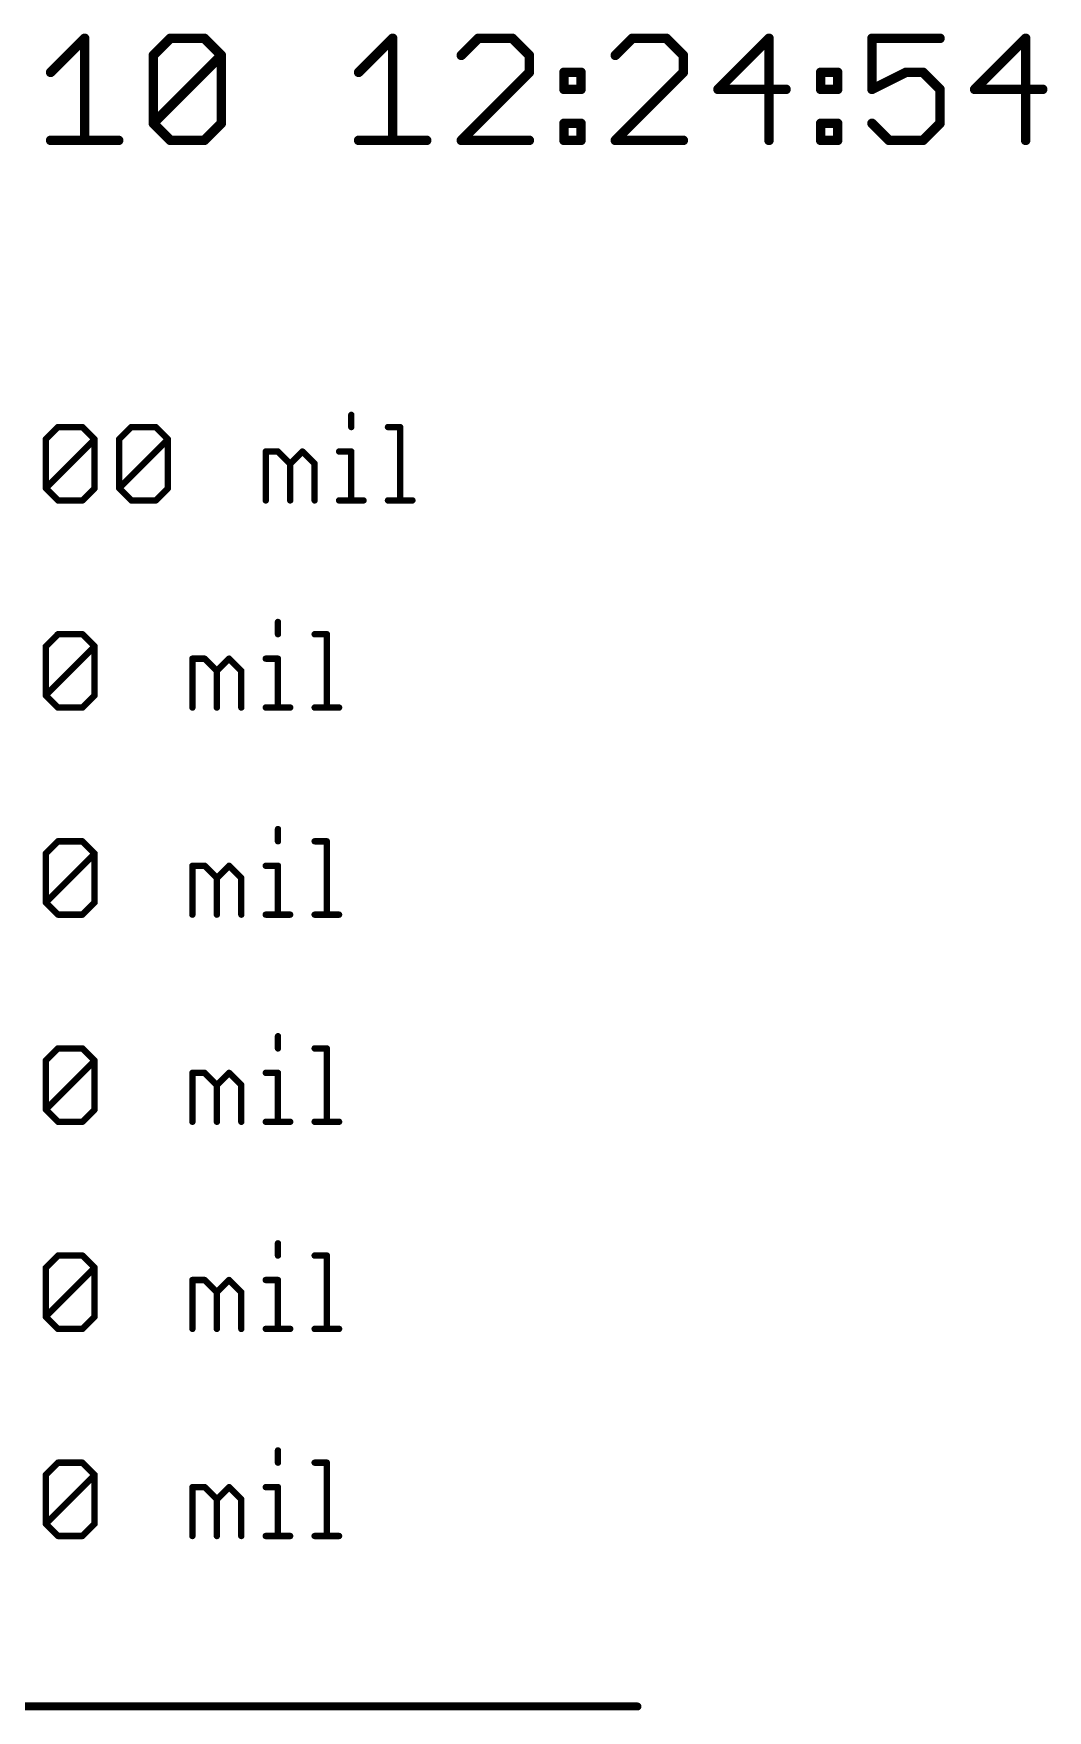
# Model space of a CAD drawing. Extents: x -1 to 118, y -20 to 95.
# Drawn here: x 101.68 to 117.85, y -0.27 to 26.47 of the extents above; entities that cross this region are included whole.
import ezdxf

# ---------------------------------------------------------------- set-up
doc = ezdxf.new("R2010")
doc.units = 0
doc.layers.add('144', color=253, linetype='CONTINUOUS')

msp = doc.modelspace()

# ---------------------------------------------------------------- linework, layer by layer
at = {"layer": '144'}
for points, const_width in [([(101.9536, 25.848), (102.4959, 26.3903)], 0.1524), ([(102.4959, 26.3903), (102.4959, 24.7634)], 0.1524), ([(103.5907, 26.1192), (103.8618, 26.3903)], 0.1524), ([(103.8618, 26.3903), (104.4041, 26.3903)], 0.1524), ([(104.4041, 26.3903), (104.6753, 26.1192)], 0.1524), ([(106.8649, 25.848), (107.4072, 26.3903)], 0.1524), ([(107.4072, 26.3903), (107.4072, 24.7634)], 0.1524), ([(108.7731, 26.3903), (108.502, 26.1192)], 0.1524), ([(109.3154, 26.3903), (108.7731, 26.3903)], 0.1524), ([(109.5866, 26.1192), (109.3154, 26.3903)], 0.1524), ([(111.2287, 26.3903), (110.9576, 26.1192)], 0.1524), ([(111.771, 26.3903), (111.2287, 26.3903)], 0.1524), ([(112.0422, 26.1192), (111.771, 26.3903)], 0.1524), ([(113.4081, 26.3903), (112.5947, 25.5768)], 0.1524), ([(113.4081, 24.7634), (113.4081, 26.3903)], 0.1524), ([(116.1349, 26.3903), (115.0503, 26.3903)], 0.1524), ([(115.0503, 26.3903), (115.0503, 25.5768)], 0.1524), ([(117.5008, 26.3903), (116.6874, 25.5768)], 0.1524), ([(117.5008, 24.7634), (117.5008, 26.3903)], 0.1524), ([(103.5907, 25.0345), (103.5907, 26.1192)], 0.1524), ([(103.5907, 25.0345), (104.6753, 26.1192)], 0.1524), ([(104.6753, 26.1192), (104.6753, 25.0345)], 0.1524), ([(109.5866, 25.848), (109.5866, 26.1192)], 0.1524), ([(112.0422, 25.848), (112.0422, 26.1192)], 0.1524), ([(108.502, 24.7634), (109.5866, 25.848)], 0.1524), ([(110.1391, 25.848), (110.4102, 25.848)], 0.1524), ([(110.1391, 25.5768), (110.1391, 25.848)], 0.1524), ([(110.4102, 25.848), (110.4102, 25.5768)], 0.1524), ([(110.9576, 24.7634), (112.0422, 25.848)], 0.1524), ([(114.2318, 25.848), (114.5029, 25.848)], 0.1524), ([(114.2318, 25.5768), (114.2318, 25.848)], 0.1524), ([(114.5029, 25.848), (114.5029, 25.5768)], 0.1524), ([(115.0503, 25.5768), (115.5926, 25.848)], 0.1524), ([(115.5926, 25.848), (115.8637, 25.848)], 0.1524), ([(115.8637, 25.848), (116.1349, 25.5768)], 0.1524), ([(110.4102, 25.5768), (110.1391, 25.5768)], 0.1524), ([(112.5947, 25.5768), (113.6793, 25.5768)], 0.1524), ([(114.5029, 25.5768), (114.2318, 25.5768)], 0.1524), ([(116.1349, 25.5768), (116.1349, 25.0345)], 0.1524), ([(116.6874, 25.5768), (117.772, 25.5768)], 0.1524), ([(103.8618, 24.7634), (103.5907, 25.0345)], 0.1524), ([(104.6753, 25.0345), (104.4041, 24.7634)], 0.1524), ([(110.1391, 25.0345), (110.4102, 25.0345)], 0.1524), ([(110.1391, 24.7634), (110.1391, 25.0345)], 0.1524), ([(110.4102, 25.0345), (110.4102, 24.7634)], 0.1524), ([(114.2318, 25.0345), (114.5029, 25.0345)], 0.1524), ([(114.2318, 24.7634), (114.2318, 25.0345)], 0.1524), ([(114.5029, 25.0345), (114.5029, 24.7634)], 0.1524), ([(115.3214, 24.7634), (115.0503, 25.0345)], 0.1524), ([(116.1349, 25.0345), (115.8637, 24.7634)], 0.1524), ([(101.9536, 24.7634), (103.0382, 24.7634)], 0.1524), ([(104.4041, 24.7634), (103.8618, 24.7634)], 0.1524), ([(106.8649, 24.7634), (107.9495, 24.7634)], 0.1524), ([(109.5866, 24.7634), (108.502, 24.7634)], 0.1524), ([(110.4102, 24.7634), (110.1391, 24.7634)], 0.1524), ([(112.0422, 24.7634), (110.9576, 24.7634)], 0.1524), ([(114.5029, 24.7634), (114.2318, 24.7634)], 0.1524), ([(115.8637, 24.7634), (115.3214, 24.7634)], 0.1524), ([(106.7478, 20.3872), (106.7478, 20.1923)], 0.1016), ([(101.8758, 19.9974), (102.0706, 20.1923)], 0.1016), ([(102.0706, 20.1923), (102.4604, 20.1923)], 0.1016), ([(102.4604, 20.1923), (102.6553, 19.9974)], 0.1016), ([(103.0451, 19.9974), (103.2399, 20.1923)], 0.1016), ([(103.2399, 20.1923), (103.6297, 20.1923)], 0.1016), ([(103.6297, 20.1923), (103.8246, 19.9974)], 0.1016), ([(107.3325, 20.1923), (107.5273, 20.1923)], 0.1016), ([(107.5273, 20.1923), (107.5273, 19.023)], 0.1016), ([(101.8758, 19.2178), (101.8758, 19.9974)], 0.1016), ([(101.8758, 19.2178), (102.6553, 19.9974)], 0.1016), ([(102.6553, 19.9974), (102.6553, 19.2178)], 0.1016), ([(103.0451, 19.2178), (103.0451, 19.9974)], 0.1016), ([(103.0451, 19.2178), (103.8246, 19.9974)], 0.1016), ([(103.8246, 19.9974), (103.8246, 19.2178)], 0.1016), ([(105.3837, 19.023), (105.3837, 19.8025)], 0.1016), ([(105.3837, 19.8025), (105.5785, 19.8025)], 0.1016), ([(105.5785, 19.8025), (105.7734, 19.6076)], 0.1016), ([(105.7734, 19.6076), (105.9683, 19.8025)], 0.1016), ([(105.9683, 19.8025), (106.1632, 19.6076)], 0.1016), ([(106.553, 19.8025), (106.7478, 19.8025)], 0.1016), ([(106.7478, 19.8025), (106.7478, 19.023)], 0.1016), ([(105.7734, 19.6076), (105.7734, 19.023)], 0.1016), ([(106.1632, 19.6076), (106.1632, 19.023)], 0.1016), ([(102.0706, 19.023), (101.8758, 19.2178)], 0.1016), ([(102.6553, 19.2178), (102.4604, 19.023)], 0.1016), ([(103.2399, 19.023), (103.0451, 19.2178)], 0.1016), ([(103.8246, 19.2178), (103.6297, 19.023)], 0.1016), ([(102.4604, 19.023), (102.0706, 19.023)], 0.1016), ([(103.6297, 19.023), (103.2399, 19.023)], 0.1016), ([(106.553, 19.023), (106.9427, 19.023)], 0.1016), ([(107.3325, 19.023), (107.7222, 19.023)], 0.1016), ([(105.5785, 17.0852), (105.5785, 16.8903)], 0.1016), ([(101.8758, 16.6954), (102.0706, 16.8903)], 0.1016), ([(102.0706, 16.8903), (102.4604, 16.8903)], 0.1016), ([(102.4604, 16.8903), (102.6553, 16.6954)], 0.1016), ([(106.1632, 16.8903), (106.358, 16.8903)], 0.1016), ([(106.358, 16.8903), (106.358, 15.721)], 0.1016), ([(101.8758, 15.9158), (101.8758, 16.6954)], 0.1016), ([(101.8758, 15.9158), (102.6553, 16.6954)], 0.1016), ([(102.6553, 16.6954), (102.6553, 15.9158)], 0.1016), ([(104.2144, 15.721), (104.2144, 16.5005)], 0.1016), ([(104.2144, 16.5005), (104.4092, 16.5005)], 0.1016), ([(104.4092, 16.5005), (104.6041, 16.3056)], 0.1016), ([(104.6041, 16.3056), (104.799, 16.5005)], 0.1016), ([(104.6041, 16.3056), (104.6041, 15.721)], 0.1016), ([(104.799, 16.5005), (104.9939, 16.3056)], 0.1016), ([(104.9939, 16.3056), (104.9939, 15.721)], 0.1016), ([(105.3837, 16.5005), (105.5785, 16.5005)], 0.1016), ([(105.5785, 16.5005), (105.5785, 15.721)], 0.1016), ([(102.0706, 15.721), (101.8758, 15.9158)], 0.1016), ([(102.6553, 15.9158), (102.4604, 15.721)], 0.1016), ([(102.4604, 15.721), (102.0706, 15.721)], 0.1016), ([(105.3837, 15.721), (105.7734, 15.721)], 0.1016), ([(106.1632, 15.721), (106.5529, 15.721)], 0.1016), ([(101.8758, 13.3934), (102.0706, 13.5883)], 0.1016), ([(102.0706, 13.5883), (102.4604, 13.5883)], 0.1016), ([(102.4604, 13.5883), (102.6553, 13.3934)], 0.1016), ([(105.5785, 13.7832), (105.5785, 13.5883)], 0.1016), ([(106.1632, 13.5883), (106.358, 13.5883)], 0.1016), ([(106.358, 13.5883), (106.358, 12.419)], 0.1016), ([(101.8758, 12.6138), (101.8758, 13.3934)], 0.1016), ([(101.8758, 12.6138), (102.6553, 13.3934)], 0.1016), ([(102.6553, 13.3934), (102.6553, 12.6138)], 0.1016), ([(104.2144, 12.419), (104.2144, 13.1985)], 0.1016), ([(104.2144, 13.1985), (104.4092, 13.1985)], 0.1016), ([(104.4092, 13.1985), (104.6041, 13.0036)], 0.1016), ([(104.6041, 13.0036), (104.799, 13.1985)], 0.1016), ([(104.799, 13.1985), (104.9939, 13.0036)], 0.1016), ([(105.3837, 13.1985), (105.5785, 13.1985)], 0.1016), ([(105.5785, 13.1985), (105.5785, 12.419)], 0.1016), ([(104.6041, 13.0036), (104.6041, 12.419)], 0.1016), ([(104.9939, 13.0036), (104.9939, 12.419)], 0.1016), ([(102.0706, 12.419), (101.8758, 12.6138)], 0.1016), ([(102.6553, 12.6138), (102.4604, 12.419)], 0.1016), ([(102.4604, 12.419), (102.0706, 12.419)], 0.1016), ([(105.3837, 12.419), (105.7734, 12.419)], 0.1016), ([(106.1632, 12.419), (106.5529, 12.419)], 0.1016), ([(105.5785, 10.4812), (105.5785, 10.2863)], 0.1016), ([(101.8758, 10.0914), (102.0706, 10.2863)], 0.1016), ([(102.0706, 10.2863), (102.4604, 10.2863)], 0.1016), ([(102.4604, 10.2863), (102.6553, 10.0914)], 0.1016), ([(106.1632, 10.2863), (106.358, 10.2863)], 0.1016), ([(106.358, 10.2863), (106.358, 9.117)], 0.1016), ([(101.8758, 9.3118), (101.8758, 10.0914)], 0.1016), ([(101.8758, 9.3118), (102.6553, 10.0914)], 0.1016), ([(102.6553, 10.0914), (102.6553, 9.3118)], 0.1016), ([(104.2144, 9.117), (104.2144, 9.8965)], 0.1016), ([(104.2144, 9.8965), (104.4092, 9.8965)], 0.1016), ([(104.4092, 9.8965), (104.6041, 9.7016)], 0.1016), ([(104.6041, 9.7016), (104.799, 9.8965)], 0.1016), ([(104.799, 9.8965), (104.9939, 9.7016)], 0.1016), ([(105.3837, 9.8965), (105.5785, 9.8965)], 0.1016), ([(105.5785, 9.8965), (105.5785, 9.117)], 0.1016), ([(104.6041, 9.7016), (104.6041, 9.117)], 0.1016), ([(104.9939, 9.7016), (104.9939, 9.117)], 0.1016), ([(102.0706, 9.117), (101.8758, 9.3118)], 0.1016), ([(102.6553, 9.3118), (102.4604, 9.117)], 0.1016), ([(102.4604, 9.117), (102.0706, 9.117)], 0.1016), ([(105.3837, 9.117), (105.7734, 9.117)], 0.1016), ([(106.1632, 9.117), (106.5529, 9.117)], 0.1016), ([(105.5785, 7.1792), (105.5785, 6.9843)], 0.1016), ([(101.8758, 6.7894), (102.0706, 6.9843)], 0.1016), ([(102.0706, 6.9843), (102.4604, 6.9843)], 0.1016), ([(102.4604, 6.9843), (102.6553, 6.7894)], 0.1016), ([(106.1632, 6.9843), (106.358, 6.9843)], 0.1016), ([(106.358, 6.9843), (106.358, 5.815)], 0.1016), ([(101.8758, 6.0098), (101.8758, 6.7894)], 0.1016), ([(101.8758, 6.0098), (102.6553, 6.7894)], 0.1016), ([(102.6553, 6.7894), (102.6553, 6.0098)], 0.1016), ([(104.2144, 5.815), (104.2144, 6.5945)], 0.1016), ([(104.2144, 6.5945), (104.4092, 6.5945)], 0.1016), ([(104.4092, 6.5945), (104.6041, 6.3996)], 0.1016), ([(104.6041, 6.3996), (104.799, 6.5945)], 0.1016), ([(104.6041, 6.3996), (104.6041, 5.815)], 0.1016), ([(104.799, 6.5945), (104.9939, 6.3996)], 0.1016), ([(104.9939, 6.3996), (104.9939, 5.815)], 0.1016), ([(105.3837, 6.5945), (105.5785, 6.5945)], 0.1016), ([(105.5785, 6.5945), (105.5785, 5.815)], 0.1016), ([(102.0706, 5.815), (101.8758, 6.0098)], 0.1016), ([(102.6553, 6.0098), (102.4604, 5.815)], 0.1016), ([(102.4604, 5.815), (102.0706, 5.815)], 0.1016), ([(105.3837, 5.815), (105.7734, 5.815)], 0.1016), ([(106.1632, 5.815), (106.5529, 5.815)], 0.1016), ([(105.5785, 3.8772), (105.5785, 3.6823)], 0.1016), ([(101.8758, 3.4874), (102.0706, 3.6823)], 0.1016), ([(101.8758, 2.7078), (101.8758, 3.4874)], 0.1016), ([(101.8758, 2.7078), (102.6553, 3.4874)], 0.1016), ([(102.0706, 3.6823), (102.4604, 3.6823)], 0.1016), ([(102.4604, 3.6823), (102.6553, 3.4874)], 0.1016), ([(102.6553, 3.4874), (102.6553, 2.7078)], 0.1016), ([(106.1632, 3.6823), (106.358, 3.6823)], 0.1016), ([(106.358, 3.6823), (106.358, 2.513)], 0.1016), ([(104.2144, 2.513), (104.2144, 3.2925)], 0.1016), ([(104.2144, 3.2925), (104.4092, 3.2925)], 0.1016), ([(104.4092, 3.2925), (104.6041, 3.0976)], 0.1016), ([(104.6041, 3.0976), (104.799, 3.2925)], 0.1016), ([(104.799, 3.2925), (104.9939, 3.0976)], 0.1016), ([(105.3837, 3.2925), (105.5785, 3.2925)], 0.1016), ([(105.5785, 3.2925), (105.5785, 2.513)], 0.1016), ([(104.6041, 3.0976), (104.6041, 2.513)], 0.1016), ([(104.9939, 3.0976), (104.9939, 2.513)], 0.1016), ([(102.0706, 2.513), (101.8758, 2.7078)], 0.1016), ([(102.6553, 2.7078), (102.4604, 2.513)], 0.1016), ([(102.4604, 2.513), (102.0706, 2.513)], 0.1016), ([(105.3837, 2.513), (105.7734, 2.513)], 0.1016), ([(106.1632, 2.513), (106.5529, 2.513)], 0.1016), ([(76.7663, -0.2048), (111.3103, -0.2048)], 0.127)]:
    msp.add_lwpolyline(points, dxfattribs=dict(at, const_width=const_width))
for points, const_width in [([(102.534, 26.3903, 1), (102.4578, 26.3903)], 0.0762), ([(102.5228, 26.3634, 1), (102.469, 26.4172)], 0.0762), ([(103.8618, 26.4284, 1), (103.8618, 26.3522)], 0.0762), ([(103.8887, 26.3634, 1), (103.8349, 26.4172)], 0.0762), ([(104.431, 26.4172, 1), (104.3772, 26.3634)], 0.0762), ([(104.4041, 26.3522, 1), (104.4041, 26.4284)], 0.0762), ([(107.4453, 26.3903, 1), (107.3691, 26.3903)], 0.0762), ([(107.4341, 26.3634, 1), (107.3803, 26.4172)], 0.0762), ([(108.7731, 26.4284, 1), (108.7731, 26.3522)], 0.0762), ([(108.8, 26.3634, 1), (108.7462, 26.4172)], 0.0762), ([(109.3423, 26.4172, 1), (109.2885, 26.3634)], 0.0762), ([(109.3154, 26.3522, 1), (109.3154, 26.4284)], 0.0762), ([(111.2287, 26.4284, 1), (111.2287, 26.3522)], 0.0762), ([(111.2556, 26.3634, 1), (111.2018, 26.4172)], 0.0762), ([(111.7979, 26.4172, 1), (111.7441, 26.3634)], 0.0762), ([(111.771, 26.3522, 1), (111.771, 26.4284)], 0.0762), ([(113.4462, 26.3903, 1), (113.37, 26.3903)], 0.0762), ([(113.435, 26.3634, 1), (113.3812, 26.4172)], 0.0762), ([(115.0503, 26.4284, 1), (115.0503, 26.3522)], 0.0762), ([(115.0884, 26.3903, 1), (115.0122, 26.3903)], 0.0762), ([(116.1349, 26.3522, 1), (116.1349, 26.4284)], 0.0762), ([(117.5389, 26.3903, 1), (117.4627, 26.3903)], 0.0762), ([(117.5277, 26.3634, 1), (117.4739, 26.4172)], 0.0762), ([(103.6288, 26.1192, 1), (103.5526, 26.1192)], 0.0762), ([(103.5638, 26.1461, 1), (103.6176, 26.0923)], 0.0762), ([(104.7134, 26.1192, 1), (104.6372, 26.1192)], 0.0762), ([(104.7022, 26.0923, 1), (104.6484, 26.1461)], 0.0762), ([(104.6484, 26.0923, 1), (104.7022, 26.1461)], 0.0762), ([(108.4751, 26.1461, 1), (108.5289, 26.0923)], 0.0762), ([(109.6247, 26.1192, 1), (109.5485, 26.1192)], 0.0762), ([(109.5597, 26.0923, 1), (109.6135, 26.1461)], 0.0762), ([(110.9307, 26.1461, 1), (110.9845, 26.0923)], 0.0762), ([(112.0803, 26.1192, 1), (112.0041, 26.1192)], 0.0762), ([(112.0153, 26.0923, 1), (112.0691, 26.1461)], 0.0762), ([(101.9267, 25.8749, 1), (101.9805, 25.8211)], 0.0762), ([(106.838, 25.8749, 1), (106.8918, 25.8211)], 0.0762), ([(109.5485, 25.848, 1), (109.6247, 25.848)], 0.0762), ([(109.6135, 25.8211, 1), (109.5597, 25.8749)], 0.0762), ([(110.1391, 25.8861, 1), (110.1391, 25.8099)], 0.0762), ([(110.1772, 25.848, 1), (110.101, 25.848)], 0.0762), ([(110.4483, 25.848, 1), (110.3721, 25.848)], 0.0762), ([(110.4102, 25.8099, 1), (110.4102, 25.8861)], 0.0762), ([(112.0041, 25.848, 1), (112.0803, 25.848)], 0.0762), ([(112.0691, 25.8211, 1), (112.0153, 25.8749)], 0.0762), ([(114.2318, 25.8861, 1), (114.2318, 25.8099)], 0.0762), ([(114.2699, 25.848, 1), (114.1937, 25.848)], 0.0762), ([(114.541, 25.848, 1), (114.4648, 25.848)], 0.0762), ([(114.5029, 25.8099, 1), (114.5029, 25.8861)], 0.0762), ([(115.5926, 25.8861, 1), (115.5926, 25.8099)], 0.0762), ([(115.6096, 25.8139, 1), (115.5756, 25.8821)], 0.0762), ([(115.8906, 25.8749, 1), (115.8368, 25.8211)], 0.0762), ([(115.8637, 25.8099, 1), (115.8637, 25.8861)], 0.0762), ([(110.1391, 25.6149, 1), (110.1391, 25.5387)], 0.0762), ([(110.101, 25.5768, 1), (110.1772, 25.5768)], 0.0762), ([(110.3721, 25.5768, 1), (110.4483, 25.5768)], 0.0762), ([(110.4102, 25.5387, 1), (110.4102, 25.6149)], 0.0762), ([(112.5947, 25.6149, 1), (112.5947, 25.5387)], 0.0762), ([(112.5678, 25.6037, 1), (112.6216, 25.5499)], 0.0762), ([(113.6793, 25.5387, 1), (113.6793, 25.6149)], 0.0762), ([(114.2318, 25.6149, 1), (114.2318, 25.5387)], 0.0762), ([(114.1937, 25.5768, 1), (114.2699, 25.5768)], 0.0762), ([(114.4648, 25.5768, 1), (114.541, 25.5768)], 0.0762), ([(114.5029, 25.5387, 1), (114.5029, 25.6149)], 0.0762), ([(115.0333, 25.6109, 1), (115.0673, 25.5427)], 0.0762), ([(115.0122, 25.5768, 1), (115.0884, 25.5768)], 0.0762), ([(116.173, 25.5768, 1), (116.0968, 25.5768)], 0.0762), ([(116.108, 25.5499, 1), (116.1618, 25.6037)], 0.0762), ([(116.6874, 25.6149, 1), (116.6874, 25.5387)], 0.0762), ([(116.6605, 25.6037, 1), (116.7143, 25.5499)], 0.0762), ([(117.772, 25.5387, 1), (117.772, 25.6149)], 0.0762), ([(103.5526, 25.0345, 1), (103.6288, 25.0345)], 0.0762), ([(103.6176, 25.0614, 1), (103.5638, 25.0076)], 0.0762), ([(103.5638, 25.0614, 1), (103.6176, 25.0076)], 0.0762), ([(104.6372, 25.0345, 1), (104.7134, 25.0345)], 0.0762), ([(104.7022, 25.0076, 1), (104.6484, 25.0614)], 0.0762), ([(110.1391, 25.0726, 1), (110.1391, 24.9964)], 0.0762), ([(110.1772, 25.0345, 1), (110.101, 25.0345)], 0.0762), ([(110.4483, 25.0345, 1), (110.3721, 25.0345)], 0.0762), ([(110.4102, 24.9964, 1), (110.4102, 25.0726)], 0.0762), ([(114.2318, 25.0726, 1), (114.2318, 24.9964)], 0.0762), ([(114.2699, 25.0345, 1), (114.1937, 25.0345)], 0.0762), ([(114.541, 25.0345, 1), (114.4648, 25.0345)], 0.0762), ([(114.5029, 24.9964, 1), (114.5029, 25.0726)], 0.0762), ([(115.0772, 25.0614, 1), (115.0234, 25.0076)], 0.0762), ([(116.0968, 25.0345, 1), (116.173, 25.0345)], 0.0762), ([(116.1618, 25.0076, 1), (116.108, 25.0614)], 0.0762), ([(101.9536, 24.8015, 1), (101.9536, 24.7253)], 0.0762), ([(102.4578, 24.7634, 1), (102.534, 24.7634)], 0.0762), ([(103.0382, 24.7253, 1), (103.0382, 24.8015)], 0.0762), ([(103.8618, 24.8015, 1), (103.8618, 24.7253)], 0.0762), ([(103.8349, 24.7365, 1), (103.8887, 24.7903)], 0.0762), ([(104.3772, 24.7903, 1), (104.431, 24.7365)], 0.0762), ([(104.4041, 24.7253, 1), (104.4041, 24.8015)], 0.0762), ([(106.8649, 24.8015, 1), (106.8649, 24.7253)], 0.0762), ([(107.3691, 24.7634, 1), (107.4453, 24.7634)], 0.0762), ([(107.9495, 24.7253, 1), (107.9495, 24.8015)], 0.0762), ([(108.502, 24.8015, 1), (108.502, 24.7253)], 0.0762), ([(108.4751, 24.7903, 1), (108.5289, 24.7365)], 0.0762), ([(109.5866, 24.7253, 1), (109.5866, 24.8015)], 0.0762), ([(110.1391, 24.8015, 1), (110.1391, 24.7253)], 0.0762), ([(110.101, 24.7634, 1), (110.1772, 24.7634)], 0.0762), ([(110.3721, 24.7634, 1), (110.4483, 24.7634)], 0.0762), ([(110.4102, 24.7253, 1), (110.4102, 24.8015)], 0.0762), ([(110.9576, 24.8015, 1), (110.9576, 24.7253)], 0.0762), ([(110.9307, 24.7903, 1), (110.9845, 24.7365)], 0.0762), ([(112.0422, 24.7253, 1), (112.0422, 24.8015)], 0.0762), ([(113.37, 24.7634, 1), (113.4462, 24.7634)], 0.0762), ([(114.2318, 24.8015, 1), (114.2318, 24.7253)], 0.0762), ([(114.1937, 24.7634, 1), (114.2699, 24.7634)], 0.0762), ([(114.4648, 24.7634, 1), (114.541, 24.7634)], 0.0762), ([(114.5029, 24.7253, 1), (114.5029, 24.8015)], 0.0762), ([(115.3214, 24.8015, 1), (115.3214, 24.7253)], 0.0762), ([(115.2945, 24.7365, 1), (115.3483, 24.7903)], 0.0762), ([(115.8368, 24.7903, 1), (115.8906, 24.7365)], 0.0762), ([(115.8637, 24.7253, 1), (115.8637, 24.8015)], 0.0762), ([(117.4627, 24.7634, 1), (117.5389, 24.7634)], 0.0762), ([(106.7732, 20.3872, 1), (106.7224, 20.3872)], 0.0508), ([(102.0706, 20.2177, 1), (102.0706, 20.1669)], 0.0508), ([(102.0886, 20.1743, 1), (102.0526, 20.2103)], 0.0508), ([(102.4784, 20.2103, 1), (102.4424, 20.1743)], 0.0508), ([(102.4604, 20.1669, 1), (102.4604, 20.2177)], 0.0508), ([(103.2399, 20.2177, 1), (103.2399, 20.1669)], 0.0508), ([(103.2579, 20.1743, 1), (103.2219, 20.2103)], 0.0508), ([(103.6477, 20.2103, 1), (103.6117, 20.1743)], 0.0508), ([(103.6297, 20.1669, 1), (103.6297, 20.2177)], 0.0508), ([(106.7224, 20.1923, 1), (106.7732, 20.1923)], 0.0508), ([(107.3325, 20.2177, 1), (107.3325, 20.1669)], 0.0508), ([(107.5527, 20.1923, 1), (107.5019, 20.1923)], 0.0508), ([(107.5273, 20.1669, 1), (107.5273, 20.2177)], 0.0508), ([(101.8578, 20.0154, 1), (101.8938, 19.9794)], 0.0508), ([(101.9012, 19.9974, 1), (101.8504, 19.9974)], 0.0508), ([(102.6807, 19.9974, 1), (102.6299, 19.9974)], 0.0508), ([(102.6733, 19.9794, 1), (102.6373, 20.0154)], 0.0508), ([(102.6373, 19.9794, 1), (102.6733, 20.0154)], 0.0508), ([(103.0271, 20.0154, 1), (103.0631, 19.9794)], 0.0508), ([(103.0705, 19.9974, 1), (103.0197, 19.9974)], 0.0508), ([(103.85, 19.9974, 1), (103.7992, 19.9974)], 0.0508), ([(103.8426, 19.9794, 1), (103.8066, 20.0154)], 0.0508), ([(103.8066, 19.9794, 1), (103.8426, 20.0154)], 0.0508), ([(105.4091, 19.8025, 1), (105.3583, 19.8025)], 0.0508), ([(105.3837, 19.8279, 1), (105.3837, 19.7771)], 0.0508), ([(105.5965, 19.8205, 1), (105.5605, 19.7845)], 0.0508), ([(105.5785, 19.7771, 1), (105.5785, 19.8279)], 0.0508), ([(105.9863, 19.8205, 1), (105.9503, 19.7845)], 0.0508), ([(105.9863, 19.7845, 1), (105.9503, 19.8205)], 0.0508), ([(106.553, 19.8279, 1), (106.553, 19.7771)], 0.0508), ([(106.7732, 19.8025, 1), (106.7224, 19.8025)], 0.0508), ([(106.7478, 19.7771, 1), (106.7478, 19.8279)], 0.0508), ([(105.7554, 19.6256, 1), (105.7914, 19.5896)], 0.0508), ([(105.7988, 19.6076, 1), (105.748, 19.6076)], 0.0508), ([(105.7554, 19.5896, 1), (105.7914, 19.6256)], 0.0508), ([(106.1886, 19.6076, 1), (106.1378, 19.6076)], 0.0508), ([(106.1452, 19.5896, 1), (106.1812, 19.6256)], 0.0508), ([(101.8938, 19.2358, 1), (101.8578, 19.1998)], 0.0508), ([(101.8578, 19.2358, 1), (101.8938, 19.1998)], 0.0508), ([(102.6733, 19.1998, 1), (102.6373, 19.2358)], 0.0508), ([(103.0631, 19.2358, 1), (103.0271, 19.1998)], 0.0508), ([(103.0271, 19.2358, 1), (103.0631, 19.1998)], 0.0508), ([(103.8426, 19.1998, 1), (103.8066, 19.2358)], 0.0508), ([(101.8504, 19.2178, 1), (101.9012, 19.2178)], 0.0508), ([(102.0706, 19.0484, 1), (102.0706, 18.9976)], 0.0508), ([(102.0526, 19.005, 1), (102.0886, 19.041)], 0.0508), ([(102.4424, 19.041, 1), (102.4784, 19.005)], 0.0508), ([(102.4604, 18.9976, 1), (102.4604, 19.0484)], 0.0508), ([(102.6299, 19.2178, 1), (102.6807, 19.2178)], 0.0508), ([(103.0197, 19.2178, 1), (103.0705, 19.2178)], 0.0508), ([(103.2399, 19.0484, 1), (103.2399, 18.9976)], 0.0508), ([(103.2219, 19.005, 1), (103.2579, 19.041)], 0.0508), ([(103.6117, 19.041, 1), (103.6477, 19.005)], 0.0508), ([(103.6297, 18.9976, 1), (103.6297, 19.0484)], 0.0508), ([(103.7992, 19.2178, 1), (103.85, 19.2178)], 0.0508), ([(105.3583, 19.023, 1), (105.4091, 19.023)], 0.0508), ([(105.748, 19.023, 1), (105.7988, 19.023)], 0.0508), ([(106.1378, 19.023, 1), (106.1886, 19.023)], 0.0508), ([(106.553, 19.0484, 1), (106.553, 18.9976)], 0.0508), ([(106.7224, 19.023, 1), (106.7732, 19.023)], 0.0508), ([(106.9427, 18.9976, 1), (106.9427, 19.0484)], 0.0508), ([(107.3325, 19.0484, 1), (107.3325, 18.9976)], 0.0508), ([(107.5019, 19.023, 1), (107.5527, 19.023)], 0.0508), ([(107.7222, 18.9976, 1), (107.7222, 19.0484)], 0.0508), ([(105.6039, 17.0852, 1), (105.5531, 17.0852)], 0.0508), ([(102.0706, 16.9157, 1), (102.0706, 16.8649)], 0.0508), ([(102.0886, 16.8723, 1), (102.0526, 16.9083)], 0.0508), ([(102.4784, 16.9083, 1), (102.4424, 16.8723)], 0.0508), ([(102.4604, 16.8649, 1), (102.4604, 16.9157)], 0.0508), ([(105.5531, 16.8903, 1), (105.6039, 16.8903)], 0.0508), ([(106.1632, 16.9157, 1), (106.1632, 16.8649)], 0.0508), ([(106.3834, 16.8903, 1), (106.3326, 16.8903)], 0.0508), ([(106.358, 16.8649, 1), (106.358, 16.9157)], 0.0508), ([(101.8578, 16.7134, 1), (101.8938, 16.6774)], 0.0508), ([(101.9012, 16.6954, 1), (101.8504, 16.6954)], 0.0508), ([(102.6807, 16.6954, 1), (102.6299, 16.6954)], 0.0508), ([(102.6733, 16.6774, 1), (102.6373, 16.7134)], 0.0508), ([(102.6373, 16.6774, 1), (102.6733, 16.7134)], 0.0508), ([(104.2398, 16.5005, 1), (104.189, 16.5005)], 0.0508), ([(104.2144, 16.5259, 1), (104.2144, 16.4751)], 0.0508), ([(104.4272, 16.5185, 1), (104.3912, 16.4825)], 0.0508), ([(104.4092, 16.4751, 1), (104.4092, 16.5259)], 0.0508), ([(104.5861, 16.3236, 1), (104.6221, 16.2876)], 0.0508), ([(104.6295, 16.3056, 1), (104.5787, 16.3056)], 0.0508), ([(104.5861, 16.2876, 1), (104.6221, 16.3236)], 0.0508), ([(104.817, 16.5185, 1), (104.781, 16.4825)], 0.0508), ([(104.817, 16.4825, 1), (104.781, 16.5185)], 0.0508), ([(105.0193, 16.3056, 1), (104.9685, 16.3056)], 0.0508), ([(104.9759, 16.2876, 1), (105.0119, 16.3236)], 0.0508), ([(105.3837, 16.5259, 1), (105.3837, 16.4751)], 0.0508), ([(105.6039, 16.5005, 1), (105.5531, 16.5005)], 0.0508), ([(105.5785, 16.4751, 1), (105.5785, 16.5259)], 0.0508), ([(101.8938, 15.9338, 1), (101.8578, 15.8978)], 0.0508), ([(101.8578, 15.9338, 1), (101.8938, 15.8978)], 0.0508), ([(101.8504, 15.9158, 1), (101.9012, 15.9158)], 0.0508), ([(102.6299, 15.9158, 1), (102.6807, 15.9158)], 0.0508), ([(102.6733, 15.8978, 1), (102.6373, 15.9338)], 0.0508), ([(102.0706, 15.7464, 1), (102.0706, 15.6956)], 0.0508), ([(102.0526, 15.703, 1), (102.0886, 15.739)], 0.0508), ([(102.4424, 15.739, 1), (102.4784, 15.703)], 0.0508), ([(102.4604, 15.6956, 1), (102.4604, 15.7464)], 0.0508), ([(104.189, 15.721, 1), (104.2398, 15.721)], 0.0508), ([(104.5787, 15.721, 1), (104.6295, 15.721)], 0.0508), ([(104.9685, 15.721, 1), (105.0193, 15.721)], 0.0508), ([(105.3837, 15.7464, 1), (105.3837, 15.6956)], 0.0508), ([(105.5531, 15.721, 1), (105.6039, 15.721)], 0.0508), ([(105.7734, 15.6956, 1), (105.7734, 15.7464)], 0.0508), ([(106.1632, 15.7464, 1), (106.1632, 15.6956)], 0.0508), ([(106.3326, 15.721, 1), (106.3834, 15.721)], 0.0508), ([(106.5529, 15.6956, 1), (106.5529, 15.7464)], 0.0508), ([(102.0706, 13.6137, 1), (102.0706, 13.5629)], 0.0508), ([(102.0886, 13.5703, 1), (102.0526, 13.6063)], 0.0508), ([(102.4784, 13.6063, 1), (102.4424, 13.5703)], 0.0508), ([(102.4604, 13.5629, 1), (102.4604, 13.6137)], 0.0508), ([(105.6039, 13.7832, 1), (105.5531, 13.7832)], 0.0508), ([(106.1632, 13.6137, 1), (106.1632, 13.5629)], 0.0508), ([(106.3834, 13.5883, 1), (106.3326, 13.5883)], 0.0508), ([(106.358, 13.5629, 1), (106.358, 13.6137)], 0.0508), ([(101.8578, 13.4114, 1), (101.8938, 13.3754)], 0.0508), ([(101.9012, 13.3934, 1), (101.8504, 13.3934)], 0.0508), ([(102.6807, 13.3934, 1), (102.6299, 13.3934)], 0.0508), ([(102.6733, 13.3754, 1), (102.6373, 13.4114)], 0.0508), ([(102.6373, 13.3754, 1), (102.6733, 13.4114)], 0.0508), ([(105.5531, 13.5883, 1), (105.6039, 13.5883)], 0.0508), ([(104.2398, 13.1985, 1), (104.189, 13.1985)], 0.0508), ([(104.2144, 13.2239, 1), (104.2144, 13.1731)], 0.0508), ([(104.4272, 13.2165, 1), (104.3912, 13.1805)], 0.0508), ([(104.4092, 13.1731, 1), (104.4092, 13.2239)], 0.0508), ([(104.817, 13.2165, 1), (104.781, 13.1805)], 0.0508), ([(104.817, 13.1805, 1), (104.781, 13.2165)], 0.0508), ([(105.3837, 13.2239, 1), (105.3837, 13.1731)], 0.0508), ([(105.6039, 13.1985, 1), (105.5531, 13.1985)], 0.0508), ([(105.5785, 13.1731, 1), (105.5785, 13.2239)], 0.0508), ([(104.5861, 13.0216, 1), (104.6221, 12.9856)], 0.0508), ([(104.6295, 13.0036, 1), (104.5787, 13.0036)], 0.0508), ([(104.5861, 12.9856, 1), (104.6221, 13.0216)], 0.0508), ([(105.0193, 13.0036, 1), (104.9685, 13.0036)], 0.0508), ([(104.9759, 12.9856, 1), (105.0119, 13.0216)], 0.0508), ([(101.8938, 12.6318, 1), (101.8578, 12.5958)], 0.0508), ([(101.8578, 12.6318, 1), (101.8938, 12.5958)], 0.0508), ([(101.8504, 12.6138, 1), (101.9012, 12.6138)], 0.0508), ([(102.6299, 12.6138, 1), (102.6807, 12.6138)], 0.0508), ([(102.6733, 12.5958, 1), (102.6373, 12.6318)], 0.0508), ([(102.0706, 12.4444, 1), (102.0706, 12.3936)], 0.0508), ([(102.0526, 12.401, 1), (102.0886, 12.437)], 0.0508), ([(102.4424, 12.437, 1), (102.4784, 12.401)], 0.0508), ([(102.4604, 12.3936, 1), (102.4604, 12.4444)], 0.0508), ([(104.189, 12.419, 1), (104.2398, 12.419)], 0.0508), ([(104.5787, 12.419, 1), (104.6295, 12.419)], 0.0508), ([(104.9685, 12.419, 1), (105.0193, 12.419)], 0.0508), ([(105.3837, 12.4444, 1), (105.3837, 12.3936)], 0.0508), ([(105.5531, 12.419, 1), (105.6039, 12.419)], 0.0508), ([(105.7734, 12.3936, 1), (105.7734, 12.4444)], 0.0508), ([(106.1632, 12.4444, 1), (106.1632, 12.3936)], 0.0508), ([(106.3326, 12.419, 1), (106.3834, 12.419)], 0.0508), ([(106.5529, 12.3936, 1), (106.5529, 12.4444)], 0.0508), ([(105.6039, 10.4812, 1), (105.5531, 10.4812)], 0.0508), ([(102.0706, 10.3117, 1), (102.0706, 10.2609)], 0.0508), ([(102.0886, 10.2683, 1), (102.0526, 10.3043)], 0.0508), ([(102.4784, 10.3043, 1), (102.4424, 10.2683)], 0.0508), ([(102.4604, 10.2609, 1), (102.4604, 10.3117)], 0.0508), ([(105.5531, 10.2863, 1), (105.6039, 10.2863)], 0.0508), ([(106.1632, 10.3117, 1), (106.1632, 10.2609)], 0.0508), ([(106.3834, 10.2863, 1), (106.3326, 10.2863)], 0.0508), ([(106.358, 10.2609, 1), (106.358, 10.3117)], 0.0508), ([(101.8578, 10.1094, 1), (101.8938, 10.0734)], 0.0508), ([(101.9012, 10.0914, 1), (101.8504, 10.0914)], 0.0508), ([(102.6807, 10.0914, 1), (102.6299, 10.0914)], 0.0508), ([(102.6733, 10.0734, 1), (102.6373, 10.1094)], 0.0508), ([(102.6373, 10.0734, 1), (102.6733, 10.1094)], 0.0508), ([(104.2398, 9.8965, 1), (104.189, 9.8965)], 0.0508), ([(104.2144, 9.9219, 1), (104.2144, 9.8711)], 0.0508), ([(104.4272, 9.9145, 1), (104.3912, 9.8785)], 0.0508), ([(104.4092, 9.8711, 1), (104.4092, 9.9219)], 0.0508), ([(104.817, 9.9145, 1), (104.781, 9.8785)], 0.0508), ([(104.817, 9.8785, 1), (104.781, 9.9145)], 0.0508), ([(105.3837, 9.9219, 1), (105.3837, 9.8711)], 0.0508), ([(105.6039, 9.8965, 1), (105.5531, 9.8965)], 0.0508), ([(105.5785, 9.8711, 1), (105.5785, 9.9219)], 0.0508), ([(104.5861, 9.7196, 1), (104.6221, 9.6836)], 0.0508), ([(104.6295, 9.7016, 1), (104.5787, 9.7016)], 0.0508), ([(104.5861, 9.6836, 1), (104.6221, 9.7196)], 0.0508), ([(105.0193, 9.7016, 1), (104.9685, 9.7016)], 0.0508), ([(104.9759, 9.6836, 1), (105.0119, 9.7196)], 0.0508), ([(101.8938, 9.3298, 1), (101.8578, 9.2938)], 0.0508), ([(102.6733, 9.2938, 1), (102.6373, 9.3298)], 0.0508), ([(101.8578, 9.3298, 1), (101.8938, 9.2938)], 0.0508), ([(101.8504, 9.3118, 1), (101.9012, 9.3118)], 0.0508), ([(102.0706, 9.1424, 1), (102.0706, 9.0916)], 0.0508), ([(102.0526, 9.099, 1), (102.0886, 9.135)], 0.0508), ([(102.4424, 9.135, 1), (102.4784, 9.099)], 0.0508), ([(102.4604, 9.0916, 1), (102.4604, 9.1424)], 0.0508), ([(102.6299, 9.3118, 1), (102.6807, 9.3118)], 0.0508), ([(104.189, 9.117, 1), (104.2398, 9.117)], 0.0508), ([(104.5787, 9.117, 1), (104.6295, 9.117)], 0.0508), ([(104.9685, 9.117, 1), (105.0193, 9.117)], 0.0508), ([(105.3837, 9.1424, 1), (105.3837, 9.0916)], 0.0508), ([(105.5531, 9.117, 1), (105.6039, 9.117)], 0.0508), ([(105.7734, 9.0916, 1), (105.7734, 9.1424)], 0.0508), ([(106.1632, 9.1424, 1), (106.1632, 9.0916)], 0.0508), ([(106.3326, 9.117, 1), (106.3834, 9.117)], 0.0508), ([(106.5529, 9.0916, 1), (106.5529, 9.1424)], 0.0508), ([(105.6039, 7.1792, 1), (105.5531, 7.1792)], 0.0508), ([(102.0706, 7.0097, 1), (102.0706, 6.9589)], 0.0508), ([(102.0886, 6.9663, 1), (102.0526, 7.0023)], 0.0508), ([(102.4784, 7.0023, 1), (102.4424, 6.9663)], 0.0508), ([(102.4604, 6.9589, 1), (102.4604, 7.0097)], 0.0508), ([(105.5531, 6.9843, 1), (105.6039, 6.9843)], 0.0508), ([(106.1632, 7.0097, 1), (106.1632, 6.9589)], 0.0508), ([(106.3834, 6.9843, 1), (106.3326, 6.9843)], 0.0508), ([(106.358, 6.9589, 1), (106.358, 7.0097)], 0.0508), ([(101.8578, 6.8074, 1), (101.8938, 6.7714)], 0.0508), ([(101.9012, 6.7894, 1), (101.8504, 6.7894)], 0.0508), ([(102.6807, 6.7894, 1), (102.6299, 6.7894)], 0.0508), ([(102.6733, 6.7714, 1), (102.6373, 6.8074)], 0.0508), ([(102.6373, 6.7714, 1), (102.6733, 6.8074)], 0.0508), ([(104.2398, 6.5945, 1), (104.189, 6.5945)], 0.0508), ([(104.2144, 6.6199, 1), (104.2144, 6.5691)], 0.0508), ([(104.4272, 6.6125, 1), (104.3912, 6.5765)], 0.0508), ([(104.4092, 6.5691, 1), (104.4092, 6.6199)], 0.0508), ([(104.5861, 6.4176, 1), (104.6221, 6.3816)], 0.0508), ([(104.6295, 6.3996, 1), (104.5787, 6.3996)], 0.0508), ([(104.5861, 6.3816, 1), (104.6221, 6.4176)], 0.0508), ([(104.817, 6.6125, 1), (104.781, 6.5765)], 0.0508), ([(104.817, 6.5765, 1), (104.781, 6.6125)], 0.0508), ([(105.0193, 6.3996, 1), (104.9685, 6.3996)], 0.0508), ([(104.9759, 6.3816, 1), (105.0119, 6.4176)], 0.0508), ([(105.3837, 6.6199, 1), (105.3837, 6.5691)], 0.0508), ([(105.6039, 6.5945, 1), (105.5531, 6.5945)], 0.0508), ([(105.5785, 6.5691, 1), (105.5785, 6.6199)], 0.0508), ([(101.8938, 6.0278, 1), (101.8578, 5.9918)], 0.0508), ([(101.8578, 6.0278, 1), (101.8938, 5.9918)], 0.0508), ([(101.8504, 6.0098, 1), (101.9012, 6.0098)], 0.0508), ([(102.6299, 6.0098, 1), (102.6807, 6.0098)], 0.0508), ([(102.6733, 5.9918, 1), (102.6373, 6.0278)], 0.0508), ([(102.0706, 5.8404, 1), (102.0706, 5.7896)], 0.0508), ([(102.0526, 5.797, 1), (102.0886, 5.833)], 0.0508), ([(102.4424, 5.833, 1), (102.4784, 5.797)], 0.0508), ([(102.4604, 5.7896, 1), (102.4604, 5.8404)], 0.0508), ([(104.189, 5.815, 1), (104.2398, 5.815)], 0.0508), ([(104.5787, 5.815, 1), (104.6295, 5.815)], 0.0508), ([(104.9685, 5.815, 1), (105.0193, 5.815)], 0.0508), ([(105.3837, 5.8404, 1), (105.3837, 5.7896)], 0.0508), ([(105.5531, 5.815, 1), (105.6039, 5.815)], 0.0508), ([(105.7734, 5.7896, 1), (105.7734, 5.8404)], 0.0508), ([(106.1632, 5.8404, 1), (106.1632, 5.7896)], 0.0508), ([(106.3326, 5.815, 1), (106.3834, 5.815)], 0.0508), ([(106.5529, 5.7896, 1), (106.5529, 5.8404)], 0.0508), ([(105.6039, 3.8772, 1), (105.5531, 3.8772)], 0.0508), ([(101.8578, 3.5054, 1), (101.8938, 3.4694)], 0.0508), ([(101.9012, 3.4874, 1), (101.8504, 3.4874)], 0.0508), ([(102.0706, 3.7077, 1), (102.0706, 3.6569)], 0.0508), ([(102.0886, 3.6643, 1), (102.0526, 3.7003)], 0.0508), ([(102.4784, 3.7003, 1), (102.4424, 3.6643)], 0.0508), ([(102.4604, 3.6569, 1), (102.4604, 3.7077)], 0.0508), ([(102.6807, 3.4874, 1), (102.6299, 3.4874)], 0.0508), ([(102.6733, 3.4694, 1), (102.6373, 3.5054)], 0.0508), ([(102.6373, 3.4694, 1), (102.6733, 3.5054)], 0.0508), ([(105.5531, 3.6823, 1), (105.6039, 3.6823)], 0.0508), ([(106.1632, 3.7077, 1), (106.1632, 3.6569)], 0.0508), ([(106.3834, 3.6823, 1), (106.3326, 3.6823)], 0.0508), ([(106.358, 3.6569, 1), (106.358, 3.7077)], 0.0508), ([(104.2398, 3.2925, 1), (104.189, 3.2925)], 0.0508), ([(104.2144, 3.3179, 1), (104.2144, 3.2671)], 0.0508), ([(104.4272, 3.3105, 1), (104.3912, 3.2745)], 0.0508), ([(104.4092, 3.2671, 1), (104.4092, 3.3179)], 0.0508), ([(104.817, 3.3105, 1), (104.781, 3.2745)], 0.0508), ([(104.817, 3.2745, 1), (104.781, 3.3105)], 0.0508), ([(105.3837, 3.3179, 1), (105.3837, 3.2671)], 0.0508), ([(105.6039, 3.2925, 1), (105.5531, 3.2925)], 0.0508), ([(105.5785, 3.2671, 1), (105.5785, 3.3179)], 0.0508), ([(104.5861, 3.1156, 1), (104.6221, 3.0796)], 0.0508), ([(104.6295, 3.0976, 1), (104.5787, 3.0976)], 0.0508), ([(104.5861, 3.0796, 1), (104.6221, 3.1156)], 0.0508), ([(105.0193, 3.0976, 1), (104.9685, 3.0976)], 0.0508), ([(104.9759, 3.0796, 1), (105.0119, 3.1156)], 0.0508), ([(101.8938, 2.7258, 1), (101.8578, 2.6898)], 0.0508), ([(101.8578, 2.7258, 1), (101.8938, 2.6898)], 0.0508), ([(101.8504, 2.7078, 1), (101.9012, 2.7078)], 0.0508), ([(102.6299, 2.7078, 1), (102.6807, 2.7078)], 0.0508), ([(102.6733, 2.6898, 1), (102.6373, 2.7258)], 0.0508), ([(102.0706, 2.5384, 1), (102.0706, 2.4876)], 0.0508), ([(102.0526, 2.495, 1), (102.0886, 2.531)], 0.0508), ([(102.4424, 2.531, 1), (102.4784, 2.495)], 0.0508), ([(102.4604, 2.4876, 1), (102.4604, 2.5384)], 0.0508), ([(104.189, 2.513, 1), (104.2398, 2.513)], 0.0508), ([(104.5787, 2.513, 1), (104.6295, 2.513)], 0.0508), ([(104.9685, 2.513, 1), (105.0193, 2.513)], 0.0508), ([(105.3837, 2.5384, 1), (105.3837, 2.4876)], 0.0508), ([(105.5531, 2.513, 1), (105.6039, 2.513)], 0.0508), ([(105.7734, 2.4876, 1), (105.7734, 2.5384)], 0.0508), ([(106.1632, 2.5384, 1), (106.1632, 2.4876)], 0.0508), ([(106.3326, 2.513, 1), (106.3834, 2.513)], 0.0508), ([(106.5529, 2.4876, 1), (106.5529, 2.5384)], 0.0508), ([(111.3103, -0.2366, 1), (111.3103, -0.1731)], 0.0635)]:
    msp.add_lwpolyline(points, format="xyb", dxfattribs=dict(at, const_width=const_width))

doc.saveas('drawing.dxf')
